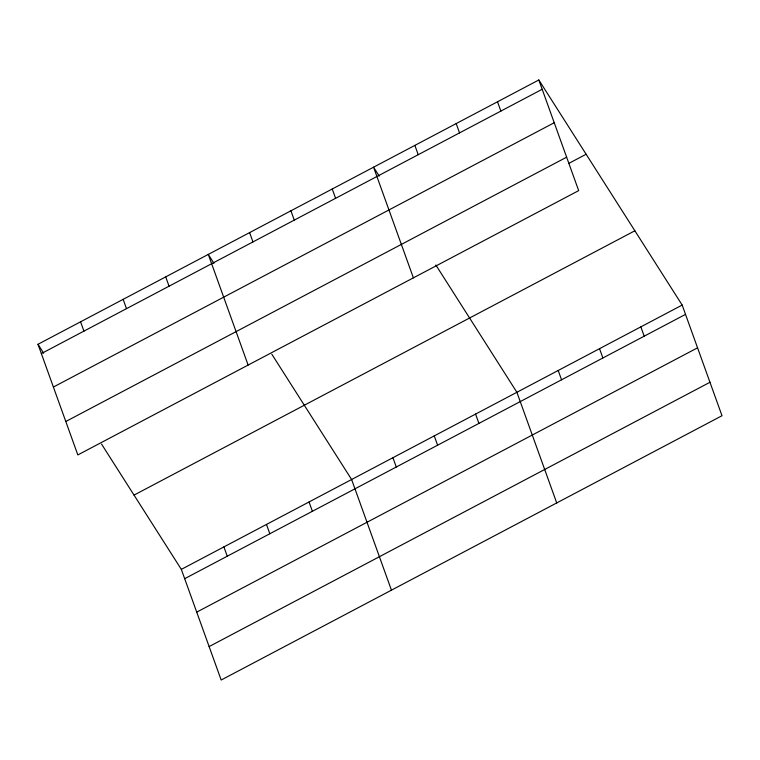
<?xml version="1.0" encoding="UTF-8"?>
<svg xmlns="http://www.w3.org/2000/svg" width="760" height="760" viewBox="0 0 760 760"><rect width="100%" height="100%" fill="white"/><g stroke="black" fill="none" stroke-linecap="round" stroke-linejoin="round"><path stroke-width="1.14" d="M538.831 79.971L578.673 190.627L77.834 454.936L38 344.28L538.831 79.971L682.167 305.064L722 415.72L221.169 680.029L181.327 569.373L101.545 444.077M41.353 353.59L542.184 89.281M53.39 387.04L554.23 122.73M65.797 421.496L566.628 157.187M568.575 163.523L586.131 154.251M134.035 495.092L634.866 230.784M181.327 569.373L682.167 305.064M184.68 578.683L685.52 314.374M196.726 612.132L697.556 347.823M209.123 646.579L709.963 382.27M379.231 176.111L373.559 167.2L413.392 277.846M435.851 265.022L516.885 392.284L556.728 502.939M213.959 263.33L208.287 254.419L248.121 365.066M271.823 354.207L351.614 479.512L391.447 590.159M38 344.28L43.671 353.2M640.841 326.876L644.195 336.186M599.526 348.678L602.88 357.988M497.515 101.783L500.868 111.093M558.211 370.481L561.554 379.791M456.199 123.585L459.543 132.895M414.874 145.388L418.228 154.698M475.57 414.095L478.923 423.405M434.255 435.898L437.599 445.208M332.243 189.002L335.587 198.312M392.93 457.7L396.283 467.02M290.918 210.805L294.272 220.115M249.603 232.617L252.956 241.927M309.044 501.98L312.398 511.29M266.475 524.438L269.819 533.758M165.708 276.887L169.062 286.197M223.896 546.906L227.249 556.216M123.139 299.354L126.492 308.665M80.57 321.812L83.923 331.132"/></g></svg>
